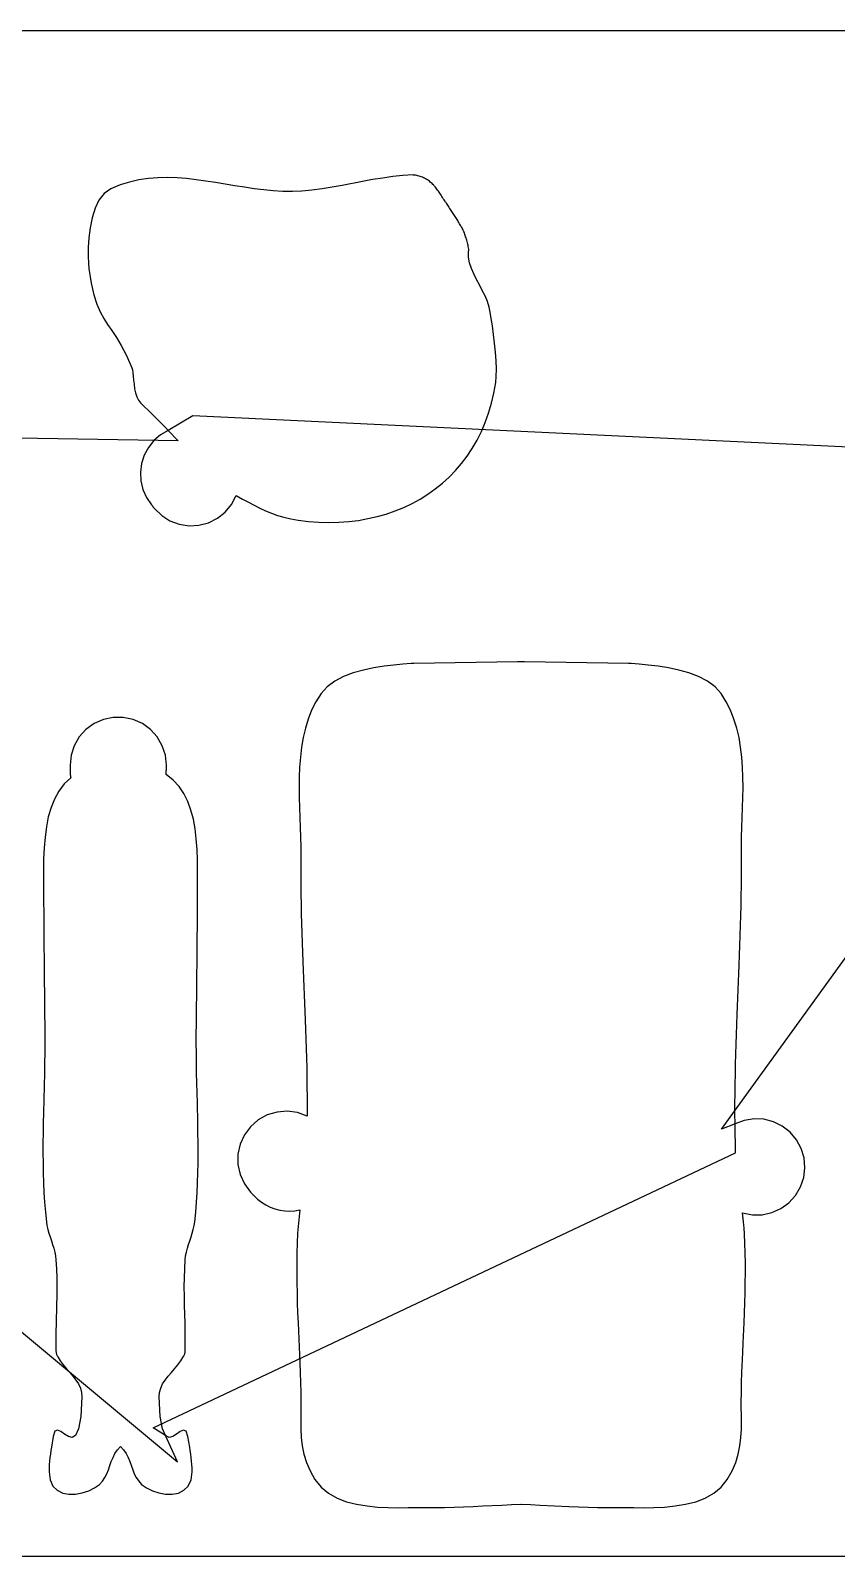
# Model space of a CAD drawing. Header units: inches. Extents: x 0.9 to 26.7, y -12.1 to 0.5.
# Drawn here: x 10.06 to 16.65, y -12.08 to 0.41 of the extents above; entities that cross this region are included whole.
import ezdxf

# ---------------------------------------------------------------- set-up
doc = ezdxf.new("R2010")
doc.units = ezdxf.units.IN
doc.layers.get('0').update_dxf_attribs({"linetype": 'CONTINUOUS'})
for name, color, linetype in [('10', 7, 'CONTINUOUS'), ('3', 7, 'CONTINUOUS'), ('9', 7, 'CONTINUOUS')]:
    doc.layers.add(name, color=color, linetype=linetype)

msp = doc.modelspace()

# ---------------------------------------------------------------- linework, layer by layer
at = {"color": 0, "linetype": 'CONTINUOUS'}
for p, q in [((11.265, -2.95), (7.036, -2.884)), ((15.71, -8.579), (17.857, -5.607)), ((11.062, -11.023), (15.822, -8.773))]:
    msp.add_line(p, q, dxfattribs=at)
at = {"layer": '10', "color": 10, "linetype": 'CONTINUOUS'}
for p, q in [((21.269, -3.217), (11.387, -2.746)), ((8.986, -9.406), (11.26, -11.3))]:
    msp.add_line(p, q, dxfattribs=at)
at = {"layer": '3', "color": 3, "linetype": 'CONTINUOUS'}
for p, q in [((1.105, 0.405), (26.735, 0.405)), ((10.791, -0.858), (10.714, -0.889)), ((10.867, -0.834), (10.791, -0.858)), ((10.945, -0.817), (10.867, -0.834)), ((11.022, -0.805), (10.945, -0.817)), ((11.1, -0.799), (11.022, -0.805)), ((11.178, -0.798), (11.1, -0.799)), ((11.257, -0.8), (11.178, -0.798)), ((11.335, -0.806), (11.257, -0.8)), ((11.414, -0.815), (11.335, -0.806)), ((11.492, -0.826), (11.414, -0.815)), ((11.571, -0.838), (11.492, -0.826)), ((11.65, -0.851), (11.571, -0.838)), ((11.729, -0.864), (11.65, -0.851)), ((11.808, -0.877), (11.729, -0.864)), ((12.607, -0.861), (12.524, -0.876)), ((12.773, -0.829), (12.607, -0.861)), ((12.856, -0.814), (12.773, -0.829)), ((12.939, -0.801), (12.856, -0.814)), ((13.022, -0.789), (12.939, -0.801)), ((13.104, -0.781), (13.022, -0.789)), ((13.187, -0.776), (13.104, -0.781)), ((10.618, -0.981), (10.586, -1.049)), ((10.661, -0.927), (10.618, -0.981)), ((10.714, -0.889), (10.661, -0.927)), ((11.887, -0.889), (11.808, -0.877)), ((11.965, -0.899), (11.887, -0.889)), ((12.044, -0.906), (11.965, -0.899)), ((12.122, -0.911), (12.044, -0.906)), ((12.2, -0.912), (12.122, -0.911)), ((12.278, -0.909), (12.2, -0.912)), ((12.36, -0.901), (12.278, -0.909)), ((12.442, -0.89), (12.36, -0.901)), ((12.524, -0.876), (12.442, -0.89)), ((10.586, -1.049), (10.562, -1.126)), ((10.546, -1.208), (10.536, -1.29)), ((10.562, -1.126), (10.546, -1.208)), ((10.531, -1.369), (10.53, -1.44)), ((10.536, -1.29), (10.531, -1.369)), ((10.53, -1.44), (10.533, -1.499)), ((13.641, -1.4), (13.643, -1.394)), ((13.641, -1.448), (13.641, -1.4)), ((13.649, -1.495), (13.641, -1.448)), ((13.664, -1.54), (13.649, -1.495)), ((10.533, -1.499), (10.536, -1.542)), ((10.536, -1.542), (10.555, -1.661)), ((13.683, -1.586), (13.664, -1.54)), ((13.705, -1.63), (13.683, -1.586)), ((10.555, -1.661), (10.576, -1.757)), ((13.729, -1.675), (13.705, -1.63)), ((13.752, -1.72), (13.729, -1.675)), ((13.775, -1.765), (13.752, -1.72)), ((10.576, -1.757), (10.6, -1.833)), ((10.6, -1.833), (10.627, -1.896)), ((13.794, -1.811), (13.775, -1.765)), ((13.808, -1.858), (13.794, -1.811)), ((13.817, -1.898), (13.808, -1.858)), ((10.627, -1.896), (10.657, -1.95)), ((10.657, -1.95), (10.689, -1.999)), ((13.826, -1.95), (13.817, -1.898)), ((13.836, -2.011), (13.826, -1.95)), ((10.689, -1.999), (10.724, -2.049)), ((10.724, -2.049), (10.761, -2.105)), ((10.761, -2.105), (10.801, -2.17)), ((13.845, -2.08), (13.836, -2.011)), ((13.853, -2.152), (13.845, -2.08)), ((10.801, -2.17), (10.844, -2.252)), ((13.861, -2.225), (13.853, -2.152)), ((13.866, -2.297), (13.861, -2.225)), ((10.844, -2.252), (10.888, -2.353)), ((10.888, -2.353), (10.893, -2.369)), ((10.893, -2.369), (10.896, -2.393)), ((13.868, -2.364), (13.866, -2.297)), ((13.867, -2.424), (13.868, -2.364)), ((10.896, -2.393), (10.899, -2.421)), ((10.899, -2.421), (10.901, -2.454)), ((10.901, -2.454), (10.905, -2.488)), ((10.905, -2.488), (10.91, -2.524)), ((13.848, -2.56), (13.863, -2.474)), ((13.863, -2.474), (13.867, -2.424)), ((10.91, -2.524), (10.918, -2.558)), ((10.918, -2.558), (10.928, -2.59)), ((10.928, -2.59), (10.941, -2.618)), ((10.941, -2.618), (10.959, -2.641)), ((13.828, -2.643), (13.848, -2.56)), ((10.959, -2.641), (10.982, -2.663)), ((10.982, -2.663), (11.029, -2.708)), ((11.029, -2.708), (11.074, -2.753)), ((13.777, -2.8), (13.804, -2.723)), ((13.804, -2.723), (13.828, -2.643)), ((11.074, -2.753), (11.096, -2.775)), ((11.096, -2.775), (11.118, -2.798)), ((11.118, -2.798), (11.14, -2.82)), ((11.183, -2.865), (11.121, -2.901)), ((11.14, -2.82), (11.162, -2.842)), ((11.162, -2.842), (11.183, -2.865)), ((13.745, -2.874), (13.777, -2.8)), ((11.067, -2.948), (11.022, -3.004)), ((11.121, -2.901), (11.067, -2.948)), ((13.671, -3.012), (13.71, -2.945)), ((13.71, -2.945), (13.745, -2.874)), ((10.988, -3.067), (10.966, -3.136)), ((11.022, -3.004), (10.988, -3.067)), ((13.583, -3.136), (13.629, -3.076)), ((13.629, -3.076), (13.671, -3.012)), ((10.966, -3.136), (10.957, -3.207)), ((10.957, -3.207), (10.961, -3.279)), ((13.482, -3.247), (13.534, -3.193)), ((13.534, -3.193), (13.583, -3.136)), ((10.961, -3.279), (10.978, -3.349)), ((10.978, -3.349), (11.007, -3.414)), ((13.308, -3.387), (13.368, -3.344)), ((13.368, -3.344), (13.426, -3.297)), ((13.426, -3.297), (13.482, -3.247)), ((11.007, -3.414), (11.048, -3.474)), ((11.048, -3.474), (11.058, -3.486)), ((11.058, -3.486), (11.06, -3.489)), ((11.06, -3.489), (11.07, -3.501)), ((11.651, -3.533), (11.703, -3.47)), ((11.703, -3.47), (11.741, -3.399)), ((11.741, -3.399), (11.792, -3.427)), ((11.792, -3.427), (11.84, -3.453)), ((11.84, -3.453), (11.888, -3.478)), ((11.888, -3.478), (11.934, -3.501)), ((13.111, -3.495), (13.179, -3.463)), ((13.179, -3.463), (13.244, -3.427)), ((13.244, -3.427), (13.308, -3.387)), ((11.07, -3.501), (11.073, -3.504)), ((11.073, -3.504), (11.131, -3.56)), ((11.131, -3.56), (11.199, -3.604)), ((11.199, -3.604), (11.275, -3.632)), ((11.515, -3.62), (11.587, -3.583)), ((11.587, -3.583), (11.651, -3.533)), ((11.934, -3.501), (11.981, -3.523)), ((11.981, -3.523), (12.029, -3.542)), ((12.029, -3.542), (12.078, -3.56)), ((12.078, -3.56), (12.131, -3.575)), ((12.131, -3.575), (12.187, -3.588)), ((12.187, -3.588), (12.247, -3.599)), ((12.247, -3.599), (12.332, -3.609)), ((12.332, -3.609), (12.416, -3.615)), ((12.416, -3.615), (12.499, -3.618)), ((12.499, -3.618), (12.581, -3.616)), ((12.581, -3.616), (12.661, -3.61)), ((12.661, -3.61), (12.74, -3.601)), ((12.74, -3.601), (12.818, -3.587)), ((12.818, -3.587), (12.894, -3.57)), ((12.894, -3.57), (12.968, -3.549)), ((12.968, -3.549), (13.04, -3.524)), ((13.04, -3.524), (13.111, -3.495)), ((11.275, -3.632), (11.356, -3.645)), ((11.356, -3.645), (11.436, -3.641)), ((11.436, -3.641), (11.515, -3.62)), ((12.697, -4.849), (12.618, -4.879)), ((12.78, -4.825), (12.697, -4.849)), ((12.865, -4.807), (12.78, -4.825)), ((12.949, -4.794), (12.865, -4.807)), ((13.03, -4.784), (12.949, -4.794)), ((13.104, -4.777), (13.03, -4.784)), ((13.171, -4.772), (13.104, -4.777)), ((13.192, -4.771), (13.171, -4.772)), ((14.041, -4.759), (13.192, -4.771)), ((14.064, -4.759), (14.041, -4.759)), ((14.076, -4.759), (14.064, -4.759)), ((14.099, -4.759), (14.076, -4.759)), ((14.948, -4.771), (14.099, -4.759)), ((14.969, -4.772), (14.948, -4.771)), ((15.035, -4.777), (14.969, -4.772)), ((15.11, -4.784), (15.035, -4.777)), ((15.191, -4.794), (15.11, -4.784)), ((15.275, -4.807), (15.191, -4.794)), ((15.36, -4.825), (15.275, -4.807)), ((15.443, -4.849), (15.36, -4.825)), ((15.522, -4.879), (15.443, -4.849)), ((12.484, -4.963), (12.434, -5.018)), ((12.546, -4.917), (12.484, -4.963)), ((12.618, -4.879), (12.546, -4.917)), ((15.593, -4.917), (15.522, -4.879)), ((15.656, -4.963), (15.593, -4.917)), ((15.705, -5.018), (15.656, -4.963)), ((12.392, -5.084), (12.357, -5.153)), ((12.434, -5.018), (12.392, -5.084)), ((15.747, -5.084), (15.705, -5.018)), ((15.782, -5.153), (15.747, -5.084)), ((10.654, -5.229), (10.579, -5.263)), ((10.735, -5.212), (10.654, -5.229)), ((10.817, -5.212), (10.735, -5.212)), ((10.897, -5.229), (10.817, -5.212)), ((10.973, -5.263), (10.897, -5.229)), ((12.329, -5.226), (12.306, -5.3)), ((12.357, -5.153), (12.329, -5.226)), ((15.811, -5.226), (15.782, -5.153)), ((15.834, -5.3), (15.811, -5.226)), ((10.512, -5.311), (10.457, -5.372)), ((10.579, -5.263), (10.512, -5.311)), ((11.039, -5.311), (10.973, -5.263)), ((11.094, -5.372), (11.039, -5.311)), ((12.306, -5.3), (12.287, -5.378)), ((15.852, -5.378), (15.834, -5.3)), ((10.416, -5.444), (10.391, -5.522)), ((10.457, -5.372), (10.416, -5.444)), ((11.136, -5.444), (11.094, -5.372)), ((11.161, -5.522), (11.136, -5.444)), ((12.274, -5.457), (12.265, -5.537)), ((12.287, -5.378), (12.274, -5.457)), ((15.865, -5.457), (15.852, -5.378)), ((15.875, -5.537), (15.865, -5.457)), ((10.391, -5.522), (10.382, -5.604)), ((10.382, -5.604), (10.382, -5.649)), ((11.17, -5.604), (11.161, -5.522)), ((11.17, -5.643), (11.17, -5.604)), ((12.265, -5.537), (12.259, -5.619)), ((15.881, -5.619), (15.875, -5.537)), ((10.387, -5.706), (10.334, -5.757)), ((10.382, -5.649), (10.382, -5.656)), ((10.382, -5.656), (10.383, -5.668)), ((10.383, -5.668), (10.384, -5.681)), ((10.384, -5.681), (10.385, -5.687)), ((10.385, -5.687), (10.385, -5.693)), ((10.385, -5.693), (10.386, -5.699)), ((10.386, -5.699), (10.387, -5.706)), ((11.168, -5.68), (11.169, -5.669)), ((11.225, -5.725), (11.168, -5.68)), ((11.169, -5.647), (11.17, -5.643)), ((11.169, -5.65), (11.169, -5.647)), ((11.169, -5.662), (11.169, -5.65)), ((11.169, -5.669), (11.169, -5.662)), ((11.273, -5.778), (11.225, -5.725)), ((12.256, -5.702), (12.255, -5.785)), ((12.259, -5.619), (12.256, -5.702)), ((15.884, -5.702), (15.881, -5.619)), ((15.885, -5.785), (15.884, -5.702)), ((10.29, -5.815), (10.254, -5.88)), ((10.334, -5.757), (10.29, -5.815)), ((11.312, -5.836), (11.273, -5.778)), ((11.345, -5.9), (11.312, -5.836)), ((12.255, -5.785), (12.256, -5.868)), ((15.884, -5.868), (15.885, -5.785)), ((10.226, -5.95), (10.204, -6.026)), ((10.254, -5.88), (10.226, -5.95)), ((11.37, -5.97), (11.345, -5.9)), ((11.39, -6.044), (11.37, -5.97)), ((12.256, -5.868), (12.258, -5.95)), ((12.258, -5.95), (12.261, -6.032)), ((15.875, -6.113), (15.881, -5.95)), ((15.881, -5.95), (15.884, -5.868)), ((10.188, -6.107), (10.177, -6.191)), ((10.204, -6.026), (10.188, -6.107)), ((11.404, -6.123), (11.39, -6.044)), ((12.261, -6.032), (12.264, -6.113)), ((12.264, -6.113), (12.267, -6.193)), ((15.873, -6.193), (15.875, -6.113)), ((10.177, -6.191), (10.17, -6.28)), ((11.414, -6.206), (11.404, -6.123)), ((11.421, -6.292), (11.414, -6.206)), ((12.267, -6.193), (12.268, -6.271)), ((15.871, -6.271), (15.873, -6.193)), ((10.17, -6.28), (10.166, -6.372)), ((11.424, -6.381), (11.421, -6.292)), ((12.268, -6.271), (12.269, -6.346)), ((12.269, -6.346), (12.268, -6.425)), ((15.871, -6.346), (15.871, -6.271)), ((15.872, -6.428), (15.871, -6.346)), ((10.166, -6.372), (10.164, -6.466)), ((10.164, -6.466), (10.164, -6.563)), ((11.425, -6.473), (11.424, -6.381)), ((11.425, -6.566), (11.425, -6.473)), ((12.268, -6.425), (12.268, -6.504)), ((15.872, -6.509), (15.872, -6.428)), ((10.164, -6.563), (10.168, -6.965)), ((11.423, -6.775), (11.425, -6.566)), ((12.268, -6.504), (12.268, -6.583)), ((12.268, -6.583), (12.269, -6.662)), ((15.87, -6.671), (15.871, -6.59)), ((15.871, -6.59), (15.872, -6.509)), ((12.269, -6.662), (12.271, -6.741)), ((15.869, -6.753), (15.87, -6.671)), ((11.42, -7.117), (11.423, -6.813)), ((11.423, -6.813), (11.423, -6.775)), ((12.271, -6.741), (12.272, -6.82)), ((12.272, -6.82), (12.274, -6.899)), ((15.865, -6.915), (15.867, -6.834)), ((15.867, -6.834), (15.869, -6.753)), ((10.168, -6.965), (10.168, -7.003)), ((12.274, -6.899), (12.277, -6.977)), ((12.277, -6.977), (12.279, -7.056)), ((15.862, -6.996), (15.865, -6.915)), ((10.168, -7.003), (10.17, -7.268)), ((12.279, -7.056), (12.285, -7.213)), ((15.856, -7.158), (15.859, -7.077)), ((15.859, -7.077), (15.862, -6.996)), ((11.418, -7.344), (11.42, -7.193)), ((11.42, -7.193), (11.42, -7.117)), ((12.285, -7.213), (12.304, -7.685)), ((15.837, -7.643), (15.853, -7.239)), ((15.853, -7.239), (15.856, -7.158)), ((10.17, -7.268), (10.171, -7.344)), ((10.171, -7.344), (10.172, -7.496)), ((11.418, -7.42), (11.418, -7.344)), ((11.416, -7.648), (11.418, -7.42)), ((10.172, -7.496), (10.173, -7.572)), ((10.173, -7.572), (10.175, -7.799)), ((11.414, -7.799), (11.415, -7.723)), ((11.415, -7.723), (11.416, -7.648)), ((12.304, -7.685), (12.307, -7.764)), ((15.831, -7.805), (15.837, -7.643)), ((10.175, -7.799), (10.175, -7.879)), ((11.414, -7.879), (11.414, -7.799)), ((12.307, -7.764), (12.31, -7.842)), ((12.31, -7.842), (12.312, -7.921)), ((15.828, -7.886), (15.831, -7.805)), ((10.175, -7.959), (10.174, -8.039)), ((10.175, -7.879), (10.175, -7.959)), ((11.415, -7.959), (11.414, -7.879)), ((11.416, -8.039), (11.415, -7.959)), ((12.312, -7.921), (12.315, -8)), ((15.824, -8.048), (15.826, -7.967)), ((15.826, -7.967), (15.828, -7.886)), ((10.174, -8.039), (10.172, -8.12)), ((11.417, -8.12), (11.416, -8.039)), ((12.315, -8), (12.317, -8.079)), ((12.317, -8.079), (12.318, -8.158)), ((15.822, -8.13), (15.824, -8.048)), ((10.172, -8.12), (10.164, -8.447)), ((11.419, -8.202), (11.417, -8.12)), ((11.423, -8.365), (11.419, -8.202)), ((12.318, -8.158), (12.319, -8.237)), ((12.319, -8.237), (12.32, -8.316)), ((15.82, -8.292), (15.821, -8.211)), ((15.821, -8.211), (15.822, -8.13)), ((12.32, -8.316), (12.32, -8.395)), ((15.819, -8.374), (15.82, -8.292)), ((10.164, -8.447), (10.162, -8.529)), ((11.427, -8.529), (11.423, -8.365)), ((11.994, -8.464), (11.921, -8.505)), ((12.075, -8.44), (11.994, -8.464)), ((12.158, -8.434), (12.075, -8.44)), ((12.241, -8.445), (12.158, -8.434)), ((12.32, -8.474), (12.241, -8.445)), ((12.32, -8.395), (12.32, -8.474)), ((15.819, -8.455), (15.819, -8.374)), ((15.82, -8.537), (15.819, -8.455)), ((10.161, -8.61), (10.16, -8.692)), ((10.162, -8.529), (10.161, -8.61)), ((11.428, -8.61), (11.427, -8.529)), ((11.429, -8.692), (11.428, -8.61)), ((11.857, -8.56), (11.807, -8.627)), ((11.921, -8.505), (11.857, -8.56)), ((15.895, -8.508), (15.82, -8.537)), ((15.975, -8.495), (15.895, -8.508)), ((16.056, -8.499), (15.975, -8.495)), ((16.134, -8.52), (16.056, -8.499)), ((16.206, -8.555), (16.134, -8.52)), ((16.27, -8.605), (16.206, -8.555)), ((16.322, -8.667), (16.27, -8.605)), ((10.16, -8.692), (10.16, -8.774)), ((11.429, -8.774), (11.429, -8.692)), ((11.773, -8.704), (11.755, -8.786)), ((11.807, -8.627), (11.773, -8.704)), ((16.361, -8.738), (16.322, -8.667)), ((10.16, -8.774), (10.161, -8.855)), ((10.161, -8.855), (10.162, -8.937)), ((11.427, -8.937), (11.429, -8.855)), ((11.429, -8.855), (11.429, -8.774)), ((11.755, -8.786), (11.755, -8.87)), ((16.384, -8.815), (16.361, -8.738)), ((16.39, -8.896), (16.384, -8.815)), ((10.162, -8.937), (10.165, -9.018)), ((11.425, -9.018), (11.427, -8.937)), ((11.755, -8.87), (11.773, -8.952)), ((11.773, -8.952), (11.808, -9.028)), ((16.355, -9.053), (16.381, -8.976)), ((16.381, -8.976), (16.39, -8.896)), ((10.165, -9.018), (10.168, -9.098)), ((10.168, -9.098), (10.173, -9.178)), ((11.416, -9.178), (11.421, -9.098)), ((11.421, -9.098), (11.425, -9.018)), ((11.808, -9.028), (11.858, -9.095)), ((11.858, -9.095), (11.861, -9.098)), ((11.861, -9.098), (11.863, -9.101)), ((11.863, -9.101), (11.866, -9.104)), ((11.866, -9.104), (11.869, -9.107)), ((11.869, -9.107), (11.874, -9.113)), ((16.314, -9.122), (16.355, -9.053)), ((10.173, -9.178), (10.18, -9.258)), ((11.409, -9.258), (11.416, -9.178)), ((11.874, -9.113), (11.877, -9.116)), ((11.877, -9.116), (11.879, -9.118)), ((11.879, -9.118), (11.885, -9.124)), ((11.885, -9.124), (11.914, -9.153)), ((11.914, -9.153), (11.947, -9.178)), ((11.947, -9.178), (11.982, -9.2)), ((11.982, -9.2), (12.019, -9.218)), ((12.019, -9.218), (12.057, -9.233)), ((12.057, -9.233), (12.097, -9.243)), ((16.12, -9.262), (16.194, -9.229)), ((16.194, -9.229), (16.259, -9.182)), ((16.259, -9.182), (16.314, -9.122)), ((10.18, -9.258), (10.188, -9.337)), ((10.188, -9.337), (10.193, -9.369)), ((11.396, -9.369), (11.401, -9.337)), ((11.401, -9.337), (11.409, -9.258)), ((12.097, -9.243), (12.138, -9.248)), ((12.138, -9.248), (12.179, -9.25)), ((12.179, -9.25), (12.22, -9.247)), ((12.22, -9.247), (12.261, -9.24)), ((12.25, -9.349), (12.247, -9.376)), ((12.252, -9.322), (12.25, -9.349)), ((12.255, -9.294), (12.252, -9.322)), ((12.258, -9.267), (12.255, -9.294)), ((12.261, -9.24), (12.258, -9.267)), ((15.886, -9.314), (15.881, -9.265)), ((15.881, -9.265), (15.961, -9.281)), ((15.889, -9.339), (15.886, -9.314)), ((15.891, -9.364), (15.889, -9.339)), ((15.961, -9.281), (16.041, -9.28)), ((16.041, -9.28), (16.12, -9.262)), ((10.193, -9.369), (10.2, -9.4)), ((10.2, -9.4), (10.209, -9.431)), ((10.209, -9.431), (10.219, -9.462)), ((10.219, -9.462), (10.229, -9.493)), ((11.361, -9.493), (11.371, -9.462)), ((11.371, -9.462), (11.381, -9.431)), ((11.381, -9.431), (11.389, -9.4)), ((11.389, -9.4), (11.396, -9.369)), ((12.24, -9.485), (12.239, -9.512)), ((12.242, -9.458), (12.24, -9.485)), ((12.243, -9.43), (12.242, -9.458)), ((12.245, -9.403), (12.243, -9.43)), ((12.247, -9.376), (12.245, -9.403)), ((15.893, -9.388), (15.891, -9.364)), ((15.897, -9.438), (15.893, -9.388)), ((15.898, -9.463), (15.897, -9.438)), ((15.899, -9.487), (15.898, -9.463)), ((10.229, -9.493), (10.239, -9.524)), ((10.239, -9.524), (10.248, -9.554)), ((10.248, -9.554), (10.256, -9.585)), ((10.256, -9.585), (10.262, -9.617)), ((11.327, -9.617), (11.333, -9.585)), ((11.333, -9.585), (11.341, -9.554)), ((11.341, -9.554), (11.351, -9.524)), ((11.351, -9.524), (11.361, -9.493)), ((12.237, -9.593), (12.236, -9.674)), ((12.239, -9.512), (12.237, -9.593)), ((15.9, -9.512), (15.899, -9.487)), ((15.903, -9.593), (15.9, -9.512)), ((15.904, -9.674), (15.903, -9.593)), ((10.262, -9.617), (10.266, -9.649)), ((10.266, -9.649), (10.27, -9.723)), ((10.27, -9.723), (10.273, -9.797)), ((11.317, -9.797), (11.319, -9.723)), ((11.319, -9.723), (11.323, -9.649)), ((11.323, -9.649), (11.327, -9.617)), ((12.236, -9.674), (12.236, -9.755)), ((15.904, -9.755), (15.904, -9.674)), ((10.273, -9.797), (10.273, -9.871)), ((11.316, -9.871), (11.317, -9.797)), ((12.236, -9.755), (12.237, -9.837)), ((12.237, -9.837), (12.238, -9.918)), ((15.901, -9.918), (15.903, -9.837)), ((15.903, -9.837), (15.904, -9.755)), ((10.273, -9.945), (10.271, -10.019)), ((10.273, -9.871), (10.273, -9.945)), ((11.317, -9.945), (11.316, -9.871)), ((11.318, -10.019), (11.317, -9.945)), ((12.238, -9.918), (12.24, -10)), ((15.899, -10), (15.901, -9.918)), ((10.271, -10.019), (10.267, -10.167)), ((11.322, -10.167), (11.318, -10.019)), ((12.24, -10), (12.243, -10.082)), ((12.243, -10.082), (12.246, -10.164)), ((15.893, -10.164), (15.896, -10.082)), ((15.896, -10.082), (15.899, -10)), ((10.267, -10.167), (10.266, -10.241)), ((11.323, -10.241), (11.322, -10.167)), ((12.246, -10.164), (12.26, -10.49)), ((15.886, -10.327), (15.893, -10.164)), ((10.266, -10.241), (10.265, -10.316)), ((10.265, -10.316), (10.266, -10.39)), ((11.324, -10.316), (11.323, -10.241)), ((11.323, -10.39), (11.324, -10.316)), ((15.882, -10.408), (15.886, -10.327)), ((10.266, -10.39), (10.266, -10.395)), ((10.266, -10.395), (10.267, -10.401)), ((10.267, -10.401), (10.268, -10.406)), ((10.268, -10.406), (10.269, -10.412)), ((10.269, -10.412), (10.27, -10.417)), ((10.27, -10.417), (10.272, -10.423)), ((10.272, -10.423), (10.274, -10.428)), ((10.274, -10.428), (10.276, -10.433)), ((10.276, -10.433), (10.279, -10.438)), ((10.279, -10.438), (10.281, -10.443)), ((10.281, -10.443), (10.302, -10.476)), ((10.302, -10.476), (10.326, -10.508)), ((11.263, -10.508), (11.287, -10.476)), ((11.287, -10.476), (11.308, -10.443)), ((11.308, -10.443), (11.311, -10.438)), ((11.311, -10.438), (11.313, -10.433)), ((11.313, -10.433), (11.316, -10.428)), ((11.316, -10.428), (11.317, -10.423)), ((11.317, -10.423), (11.319, -10.417)), ((11.319, -10.417), (11.321, -10.412)), ((11.321, -10.412), (11.322, -10.406)), ((11.322, -10.401), (11.323, -10.395)), ((11.322, -10.406), (11.322, -10.401)), ((11.323, -10.395), (11.323, -10.39)), ((15.876, -10.571), (15.882, -10.408)), ((10.326, -10.508), (10.352, -10.539)), ((10.352, -10.539), (10.379, -10.57)), ((10.379, -10.57), (10.405, -10.601)), ((10.405, -10.601), (10.429, -10.632)), ((11.16, -10.632), (11.184, -10.601)), ((11.184, -10.601), (11.211, -10.57)), ((11.211, -10.57), (11.237, -10.539)), ((11.237, -10.539), (11.263, -10.508)), ((12.26, -10.49), (12.264, -10.571)), ((12.264, -10.571), (12.266, -10.652)), ((15.873, -10.652), (15.876, -10.571)), ((10.429, -10.632), (10.45, -10.664)), ((10.45, -10.664), (10.466, -10.698)), ((10.466, -10.698), (10.476, -10.733)), ((10.476, -10.733), (10.479, -10.77)), ((11.11, -10.77), (11.113, -10.733)), ((11.113, -10.733), (11.123, -10.698)), ((11.123, -10.698), (11.139, -10.664)), ((11.139, -10.664), (11.16, -10.632)), ((12.266, -10.652), (12.269, -10.733)), ((15.871, -10.733), (15.873, -10.652)), ((10.479, -10.77), (10.469, -10.93)), ((11.12, -10.93), (11.11, -10.77)), ((12.269, -10.813), (12.268, -10.963)), ((12.269, -10.733), (12.269, -10.813)), ((15.87, -10.813), (15.871, -10.733)), ((15.872, -10.963), (15.87, -10.813)), ((10.469, -10.93), (10.451, -11.031)), ((11.138, -11.031), (11.12, -10.93)), ((12.268, -10.963), (12.268, -11.034)), ((15.871, -11.034), (15.872, -10.963)), ((10.244, -11.094), (10.23, -11.18)), ((10.258, -11.051), (10.244, -11.094)), ((10.28, -11.041), (10.258, -11.051)), ((10.306, -11.053), (10.28, -11.041)), ((10.336, -11.075), (10.306, -11.053)), ((10.368, -11.095), (10.336, -11.075)), ((10.399, -11.102), (10.368, -11.095)), ((10.427, -11.085), (10.399, -11.102)), ((10.451, -11.031), (10.427, -11.085)), ((11.162, -11.085), (11.138, -11.031)), ((11.191, -11.102), (11.162, -11.085)), ((11.222, -11.095), (11.191, -11.102)), ((11.253, -11.075), (11.222, -11.095)), ((11.283, -11.053), (11.253, -11.075)), ((11.31, -11.041), (11.283, -11.053)), ((11.331, -11.051), (11.31, -11.041)), ((11.346, -11.094), (11.331, -11.051)), ((11.36, -11.18), (11.346, -11.094)), ((12.268, -11.034), (12.272, -11.103)), ((12.272, -11.103), (12.28, -11.171)), ((15.86, -11.171), (15.868, -11.103)), ((15.868, -11.103), (15.871, -11.034)), ((10.225, -11.209), (10.221, -11.237)), ((10.23, -11.18), (10.225, -11.209)), ((10.749, -11.232), (10.769, -11.202)), ((10.769, -11.202), (10.795, -11.175)), ((10.795, -11.175), (10.82, -11.202)), ((10.82, -11.202), (10.841, -11.232)), ((11.364, -11.209), (11.36, -11.18)), ((11.369, -11.237), (11.364, -11.209)), ((12.28, -11.171), (12.293, -11.239)), ((15.846, -11.239), (15.86, -11.171)), ((10.212, -11.324), (10.21, -11.353)), ((10.21, -11.353), (10.21, -11.382)), ((10.214, -11.295), (10.212, -11.324)), ((10.217, -11.266), (10.214, -11.295)), ((10.221, -11.237), (10.217, -11.266)), ((10.695, -11.366), (10.707, -11.332)), ((10.707, -11.332), (10.719, -11.298)), ((10.719, -11.298), (10.733, -11.265)), ((10.733, -11.265), (10.749, -11.232)), ((10.841, -11.232), (10.857, -11.265)), ((10.857, -11.265), (10.87, -11.298)), ((10.87, -11.298), (10.894, -11.366)), ((11.372, -11.266), (11.369, -11.237)), ((11.375, -11.295), (11.372, -11.266)), ((11.378, -11.324), (11.375, -11.295)), ((11.379, -11.353), (11.378, -11.324)), ((11.379, -11.382), (11.379, -11.353)), ((12.293, -11.239), (12.314, -11.306)), ((12.314, -11.306), (12.344, -11.375)), ((15.796, -11.375), (15.825, -11.306)), ((15.825, -11.306), (15.846, -11.239)), ((10.21, -11.382), (10.219, -11.449)), ((10.219, -11.449), (10.242, -11.499)), ((10.622, -11.485), (10.647, -11.459)), ((10.647, -11.459), (10.666, -11.43)), ((10.666, -11.43), (10.682, -11.398)), ((10.682, -11.398), (10.695, -11.366)), ((10.894, -11.366), (10.907, -11.398)), ((10.907, -11.398), (10.923, -11.43)), ((10.923, -11.43), (10.943, -11.459)), ((10.943, -11.459), (10.967, -11.485)), ((11.347, -11.499), (11.371, -11.449)), ((11.371, -11.449), (11.379, -11.382)), ((12.344, -11.375), (12.383, -11.445)), ((12.383, -11.445), (12.434, -11.507)), ((15.706, -11.507), (15.756, -11.445)), ((15.756, -11.445), (15.796, -11.375)), ((10.242, -11.499), (10.277, -11.534)), ((10.277, -11.534), (10.322, -11.556)), ((10.322, -11.556), (10.372, -11.566)), ((10.372, -11.566), (10.426, -11.565)), ((10.426, -11.565), (10.481, -11.555)), ((10.481, -11.555), (10.534, -11.538)), ((10.534, -11.538), (10.582, -11.514)), ((10.582, -11.514), (10.622, -11.485)), ((10.967, -11.485), (11.008, -11.514)), ((11.008, -11.514), (11.056, -11.538)), ((11.056, -11.538), (11.108, -11.555)), ((11.108, -11.555), (11.163, -11.565)), ((11.163, -11.565), (11.217, -11.566)), ((11.217, -11.566), (11.268, -11.556)), ((11.268, -11.556), (11.312, -11.534)), ((11.312, -11.534), (11.347, -11.499)), ((12.434, -11.507), (12.495, -11.558)), ((12.495, -11.558), (12.565, -11.597)), ((12.565, -11.597), (12.642, -11.627)), ((15.498, -11.627), (15.575, -11.597)), ((15.575, -11.597), (15.645, -11.558)), ((15.645, -11.558), (15.706, -11.507)), ((12.642, -11.627), (12.724, -11.648)), ((12.724, -11.648), (12.81, -11.662)), ((12.81, -11.662), (12.897, -11.671)), ((12.897, -11.671), (12.983, -11.675)), ((12.983, -11.675), (13.067, -11.676)), ((13.067, -11.676), (13.147, -11.675)), ((13.147, -11.675), (13.221, -11.674)), ((13.221, -11.674), (13.287, -11.674)), ((13.287, -11.674), (13.365, -11.675)), ((13.365, -11.675), (13.444, -11.674)), ((13.444, -11.674), (13.522, -11.672)), ((13.522, -11.672), (13.6, -11.669)), ((13.6, -11.669), (13.678, -11.666)), ((13.678, -11.666), (13.757, -11.662)), ((13.757, -11.662), (13.913, -11.655)), ((13.913, -11.655), (13.991, -11.651)), ((13.991, -11.651), (14.069, -11.648)), ((14.069, -11.648), (14.07, -11.648)), ((14.07, -11.648), (14.148, -11.651)), ((14.148, -11.651), (14.227, -11.655)), ((14.227, -11.655), (14.461, -11.666)), ((14.461, -11.666), (14.539, -11.669)), ((14.539, -11.669), (14.618, -11.672)), ((14.618, -11.672), (14.696, -11.674)), ((14.696, -11.674), (14.774, -11.675)), ((14.774, -11.675), (14.852, -11.674)), ((14.852, -11.674), (14.918, -11.674)), ((14.918, -11.674), (14.992, -11.675)), ((14.992, -11.675), (15.072, -11.676)), ((15.072, -11.676), (15.156, -11.675)), ((15.156, -11.675), (15.243, -11.671)), ((15.243, -11.671), (15.33, -11.662)), ((15.33, -11.662), (15.415, -11.648)), ((15.415, -11.648), (15.498, -11.627)), ((26.735, -12.075), (1.105, -12.075))]:
    msp.add_line(p, q, dxfattribs=at)
for centre, radius, start, end in [((13.158, -1.063), 0.288, 76.3059, 84.282), ((13.166, -1.03), 0.254, 67.5991, 76.2783), ((13.17, -1.02), 0.243, 58.6332, 67.5476), ((13.162, -1.032), 0.258, 50.1352, 58.5729), ((13.129, -1.071), 0.309, 42.8789, 50.086), ((13.044, -1.15), 0.425, 37.4364, 42.8564), ((12.839, -1.307), 0.683, 33.9731, 37.4461), ((12.229, -1.718), 1.419, 32.2898, 33.9943), ((5.847, -5.757), 8.971, 32.0454, 32.3161), ((16.475, 0.899), 3.569, 212.0812, 212.7561), ((15.649, 0.37), 2.588, 212.806, 213.7205), ((18.207, 2.083), 5.667, 213.7618, 214.1708), ((10.554, -3.115), 3.585, 33.5636, 34.1981), ((12.581, -1.77), 1.152, 31.6238, 33.5712), ((12.967, -1.532), 0.698, 28.4133, 31.6074), ((13.094, -1.463), 0.555, 24.3347, 28.3782), ((13.128, -1.448), 0.517, 19.9034, 24.3046), ((13.115, -1.452), 0.53, 15.4863, 19.8833), ((13.072, -1.464), 0.576, 11.2959, 15.4763), ((13.006, -1.477), 0.643, 7.4126, 11.2938)]:
    msp.add_arc(centre, radius, start, end, dxfattribs=at)
at = {"layer": '9', "color": 9, "linetype": 'CONTINUOUS'}
for p, q in [((11.387, -2.746), (11.183, -2.865)), ((11.183, -2.865), (11.265, -2.95)), ((15.82, -8.537), (15.71, -8.579)), ((15.822, -8.773), (15.82, -8.537)), ((11.162, -11.085), (11.062, -11.023)), ((11.26, -11.3), (11.162, -11.085))]:
    msp.add_line(p, q, dxfattribs=at)

doc.saveas('drawing.dxf')
